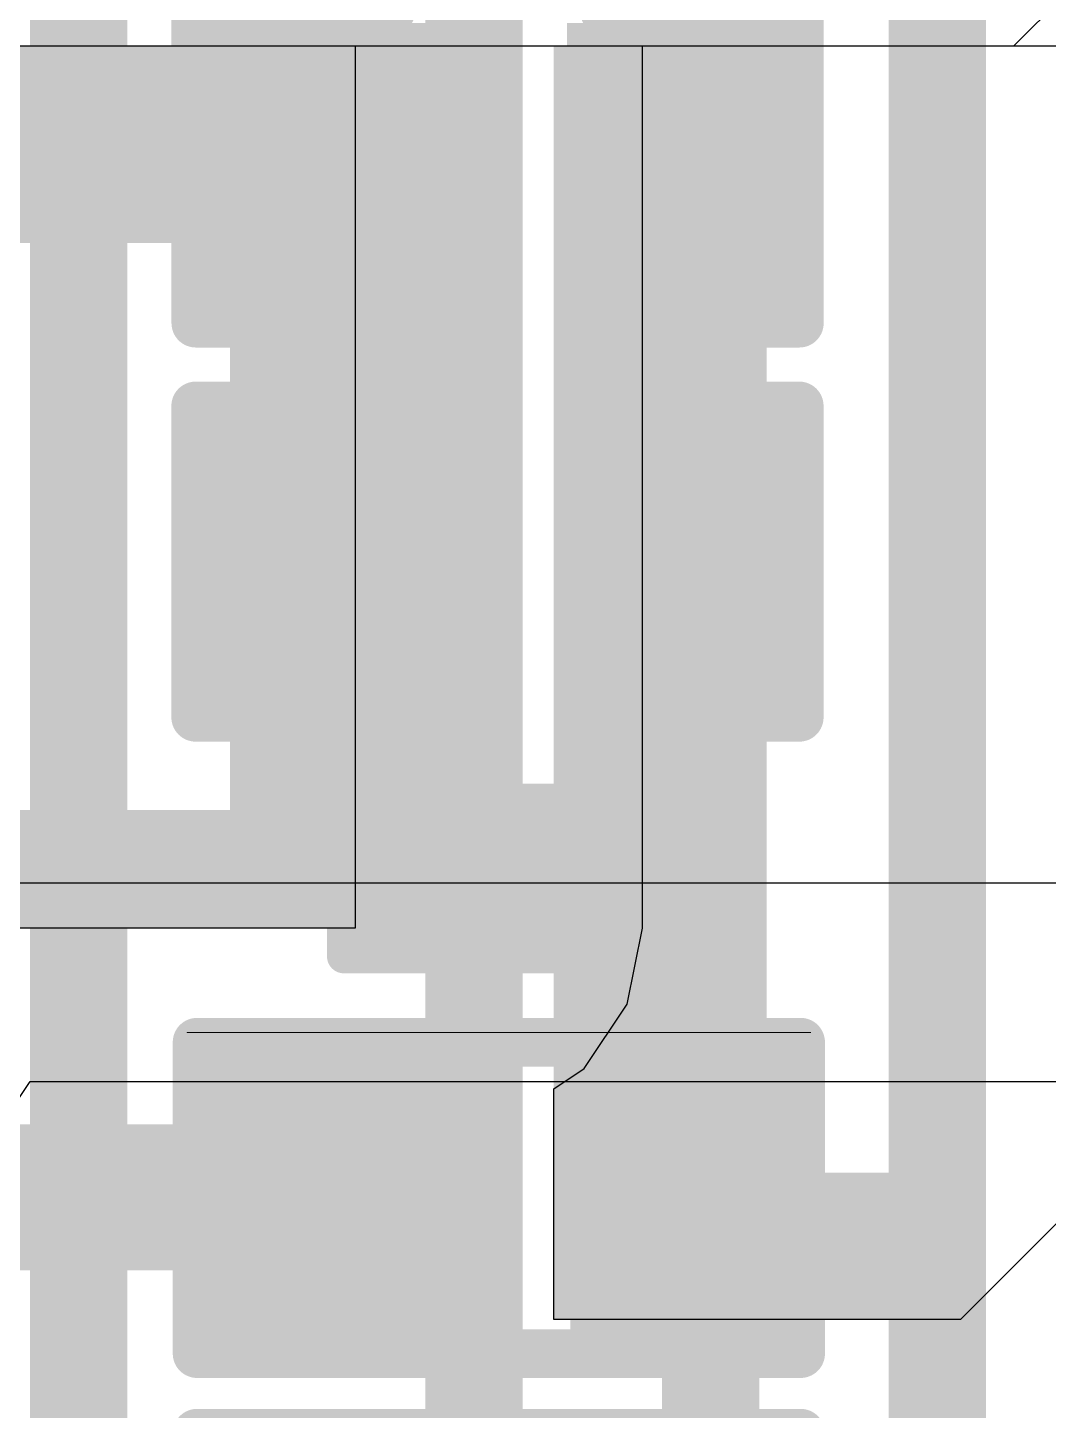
# Model space of a CAD drawing. Header units: inches. Extents: x -3 to 5259, y -3 to 5282.
# Drawn here: x 8.408 to 11.071, y 35.368 to 38.977 of the extents above; entities that cross this region are included whole.
import ezdxf

# ---------------------------------------------------------------- set-up
doc = ezdxf.new("R2010")
doc.units = ezdxf.units.IN
for name, color, linetype in [('Layer 1', 16, 'Continuous'), ('Layer 2', 76, 'Continuous'), ('Top Layer', 1, 'Continuous'), ('Top Overlay', 2, 'Continuous'), ('Top Paste', 8, 'Continuous'), ('Top Solder', 216, 'Continuous')]:
    doc.layers.add(name, color=color, linetype=linetype)

# ---------------------------------------------------------------- blocks, each defined once
blk = doc.blocks.new('R___0402_148')
at = {"layer": 'Top Layer'}
for points in [[(-0.6985, -0.3175), (-0.6985, 0.3175), (-0.2412999999999999, 0.3175), (-0.2413, -0.3175)], [(0.2412999999999999, -0.3175), (0.2413, 0.3175), (0.6985, 0.3175), (0.6985, -0.3175)]]:
    blk.add_hatch(color=1, dxfattribs=at).paths.add_polyline_path(points)
at = {"layer": 'Top Paste'}
for points in [[(-0.6985, -0.3175), (-0.6985, 0.3175), (-0.2412999999999999, 0.3175), (-0.2413, -0.3175)], [(0.2412999999999999, -0.3175), (0.2413, 0.3175), (0.6985, 0.3175), (0.6985, -0.3175)]]:
    blk.add_hatch(color=8, dxfattribs=at).paths.add_polyline_path(points)
at = {"layer": 'Top Solder'}
for points in [[(-0.75350116, -0.37250116), (-0.75350116, 0.37250116), (-0.1862988399999999, 0.37250116), (-0.18629884, -0.37250116)], [(0.1862988399999999, -0.37250116), (0.18629884, 0.37250116), (0.75350116, 0.37250116), (0.75350116, -0.37250116)]]:
    blk.add_hatch(color=216, dxfattribs=at).paths.add_polyline_path(points)
at = {"layer": 'Top Overlay'}
for points in [[(-0.7874, 0.4064, 0.127, 0.127, 0), (-0.7874, -0.4064, 0.127, 0.127, 0)], [(0.7874, 0.4064, 0.127, 0.127, 0), (-0.7874, 0.4064, 0.127, 0.127, 0)], [(0.7874, 0.4064, 0.127, 0.127, 0), (0.7874, -0.4064, 0.127, 0.127, 0)], [(0.7874, -0.4064, 0.127, 0.127, 0), (-0.7874, -0.4064, 0.127, 0.127, 0)], [(0.8128, -0.4318, 0.0032258, 0.0032258, 0), (-0.8128, -0.4318, 0.0032258, 0.0032258, 0)]]:
    blk.add_lwpolyline(points, format="xyseb", dxfattribs=at)
for points in [[(-0.8191499999999999, 0.4064, 0.0635, 0.0635, 1), (-0.7556499999999999, 0.4064, 0.0635, 0.0635, 1)], [(-0.8191499999999999, 0.4064, 0.0635, 0.0635, 1), (-0.7556499999999999, 0.4064, 0.0635, 0.0635, 1)], [(0.7556499999999999, 0.4064, 0.0635, 0.0635, 1), (0.8191499999999999, 0.4064, 0.0635, 0.0635, 1)], [(0.7556499999999999, 0.4064, 0.0635, 0.0635, 1), (0.8191499999999999, 0.4064, 0.0635, 0.0635, 1)], [(-0.8191499999999999, -0.4064, 0.0635, 0.0635, 1), (-0.7556499999999999, -0.4064, 0.0635, 0.0635, 1)], [(-0.8191499999999999, -0.4064, 0.0635, 0.0635, 1), (-0.7556499999999999, -0.4064, 0.0635, 0.0635, 1)], [(0.7556499999999999, -0.4064, 0.0635, 0.0635, 1), (0.8191499999999999, -0.4064, 0.0635, 0.0635, 1)], [(0.7556499999999999, -0.4064, 0.0635, 0.0635, 1), (0.8191499999999999, -0.4064, 0.0635, 0.0635, 1)], [(-0.81360518, -0.4318, 0.0016129, 0.0016129, 1), (-0.8119948199999999, -0.4318, 0.0016129, 0.0016129, 1)], [(0.8119948199999999, -0.4318, 0.0016129, 0.0016129, 1), (0.81360518, -0.4318, 0.0016129, 0.0016129, 1)]]:
    blk.add_lwpolyline(points, format="xyseb", close=True, dxfattribs=at)
blk = doc.blocks.new('R___0402_149')
at = {"layer": 'Top Layer'}
for points in [[(-0.6985, -0.3175), (-0.6985, 0.3175), (-0.2412999999999999, 0.3175), (-0.2413, -0.3175)], [(0.24130254, -0.3175), (0.24130254, 0.3175), (0.6985025399999999, 0.3175), (0.6985025399999999, -0.3175)]]:
    blk.add_hatch(color=1, dxfattribs=at).paths.add_polyline_path(points)
at = {"layer": 'Top Paste'}
for points in [[(-0.6985, -0.3175), (-0.6985, 0.3175), (-0.2412999999999999, 0.3175), (-0.2413, -0.3175)], [(0.24130254, -0.3175), (0.24130254, 0.3175), (0.6985025399999999, 0.3175), (0.6985025399999999, -0.3175)]]:
    blk.add_hatch(color=8, dxfattribs=at).paths.add_polyline_path(points)
at = {"layer": 'Top Solder'}
for points in [[(-0.75350116, -0.37250116), (-0.75350116, 0.37250116), (-0.1862988399999999, 0.37250116), (-0.18629884, -0.37250116)], [(0.18630138, -0.37250116), (0.18630138, 0.37250116), (0.7535037, 0.37250116), (0.7535037, -0.37250116)]]:
    blk.add_hatch(color=216, dxfattribs=at).paths.add_polyline_path(points)
at = {"layer": 'Top Overlay'}
for points in [[(-0.7874, 0.4064, 0.127, 0.127, 0), (-0.7874, -0.4064, 0.127, 0.127, 0)], [(0.7874, 0.4064, 0.127, 0.127, 0), (-0.7874, 0.4064, 0.127, 0.127, 0)], [(0.7874, 0.4064, 0.127, 0.127, 0), (0.7874, -0.4064, 0.127, 0.127, 0)], [(0.7874, -0.4064, 0.127, 0.127, 0), (-0.7874, -0.4064, 0.127, 0.127, 0)], [(0.8128, -0.4318, 0.0032258, 0.0032258, 0), (-0.8127974599999999, -0.4318, 0.0032258, 0.0032258, 0)]]:
    blk.add_lwpolyline(points, format="xyseb", dxfattribs=at)
for points in [[(-0.8191499999999999, 0.4064, 0.0635, 0.0635, 1), (-0.7556499999999999, 0.4064, 0.0635, 0.0635, 1)], [(-0.8191499999999999, 0.4064, 0.0635, 0.0635, 1), (-0.7556499999999999, 0.4064, 0.0635, 0.0635, 1)], [(0.7556499999999999, 0.4064, 0.0635, 0.0635, 1), (0.8191499999999999, 0.4064, 0.0635, 0.0635, 1)], [(0.7556499999999999, 0.4064, 0.0635, 0.0635, 1), (0.8191499999999999, 0.4064, 0.0635, 0.0635, 1)], [(-0.8191499999999999, -0.4064, 0.0635, 0.0635, 1), (-0.7556499999999999, -0.4064, 0.0635, 0.0635, 1)], [(-0.8191499999999999, -0.4064, 0.0635, 0.0635, 1), (-0.7556499999999999, -0.4064, 0.0635, 0.0635, 1)], [(0.7556499999999999, -0.4064, 0.0635, 0.0635, 1), (0.8191499999999999, -0.4064, 0.0635, 0.0635, 1)], [(0.7556499999999999, -0.4064, 0.0635, 0.0635, 1), (0.8191499999999999, -0.4064, 0.0635, 0.0635, 1)], [(-0.8136026399999999, -0.4318, 0.0016129, 0.0016129, 1), (-0.81199228, -0.4318, 0.0016129, 0.0016129, 1)], [(0.8119948199999999, -0.4318, 0.0016129, 0.0016129, 1), (0.81360518, -0.4318, 0.0016129, 0.0016129, 1)]]:
    blk.add_lwpolyline(points, format="xyseb", close=True, dxfattribs=at)
blk = doc.blocks.new('DFN_2_0_3_0_6__212')
at = {"layer": 'Top Layer'}
for points in [[(-0.32999807, -0.12999974), (-0.32999807, 0.12999974), (-0.05999860999999999, 0.12999974), (-0.05999860999999999, -0.12999974)], [(0.06000115, -0.12999974), (0.06000115, 0.12999974), (0.33000061, 0.12999974), (0.33000061, -0.12999974)]]:
    blk.add_hatch(color=1, dxfattribs=at).paths.add_polyline_path(points)
at = {"layer": 'Top Paste'}
for points in [[(-0.32999807, -0.12999974), (-0.32999807, 0.12999974), (-0.05999860999999999, 0.12999974), (-0.05999860999999999, -0.12999974)], [(0.06000115, -0.12999974), (0.06000115, 0.12999974), (0.33000061, 0.12999974), (0.33000061, -0.12999974)]]:
    blk.add_hatch(color=8, dxfattribs=at).paths.add_polyline_path(points)
at = {"layer": 'Top Solder'}
for points in [[(-0.37999797, -0.17999964), (-0.37999797, 0.17999964), (-0.00999871, 0.17999964), (-0.00999871, -0.17999964)], [(0.01000125, -0.17999964), (0.01000125, 0.17999964), (0.38000051, 0.17999964), (0.38000051, -0.17999964)]]:
    blk.add_hatch(color=216, dxfattribs=at).paths.add_polyline_path(points)
at = {"layer": 'Top Overlay'}
for points in [[(-0.40639746, -0.2032, 0.08889999999999999, 0.08889999999999999, 0), (-0.40639746, 0.2032, 0.08889999999999999, 0.08889999999999999, 0)], [(-0.40639746, 0.2032, 0.08889999999999999, 0.08889999999999999, 0), (0.40640254, 0.2032, 0.08889999999999999, 0.08889999999999999, 0)], [(0.40640254, -0.2032, 0.08889999999999999, 0.08889999999999999, 0), (0.40640254, 0.2032, 0.08889999999999999, 0.08889999999999999, 0)], [(-0.40639746, -0.2032, 0.08889999999999999, 0.08889999999999999, 0), (0.40640254, -0.2032, 0.08889999999999999, 0.08889999999999999, 0)]]:
    blk.add_lwpolyline(points, format="xyseb", dxfattribs=at)
for points in [[(-0.42862246, 0.2032, 0.04445, 0.04445, 1), (-0.38417246, 0.2032, 0.04445, 0.04445, 1)], [(-0.42862246, 0.2032, 0.04445, 0.04445, 1), (-0.38417246, 0.2032, 0.04445, 0.04445, 1)], [(0.38417754, 0.2032, 0.04445, 0.04445, 1), (0.42862754, 0.2032, 0.04445, 0.04445, 1)], [(0.38417754, 0.2032, 0.04445, 0.04445, 1), (0.42862754, 0.2032, 0.04445, 0.04445, 1)], [(-0.42862246, -0.2032, 0.04445, 0.04445, 1), (-0.38417246, -0.2032, 0.04445, 0.04445, 1)], [(-0.42862246, -0.2032, 0.04445, 0.04445, 1), (-0.38417246, -0.2032, 0.04445, 0.04445, 1)], [(0.38417754, -0.2032, 0.04445, 0.04445, 1), (0.42862754, -0.2032, 0.04445, 0.04445, 1)], [(0.38417754, -0.2032, 0.04445, 0.04445, 1), (0.42862754, -0.2032, 0.04445, 0.04445, 1)]]:
    blk.add_lwpolyline(points, format="xyseb", close=True, dxfattribs=at)
blk = doc.blocks.new('C___0402_253')
at = {"layer": 'Top Layer'}
for points in [[(-0.6985025399999999, -0.3175), (-0.6985025399999999, 0.3175), (-0.24130254, 0.3175), (-0.24130254, -0.3175)], [(0.2412999999999999, -0.3175), (0.2413, 0.3175), (0.6985, 0.3175), (0.6985, -0.3175)]]:
    blk.add_hatch(color=1, dxfattribs=at).paths.add_polyline_path(points)
at = {"layer": 'Top Paste'}
for points in [[(-0.6985025399999999, -0.3175), (-0.6985025399999999, 0.3175), (-0.24130254, 0.3175), (-0.24130254, -0.3175)], [(0.2412999999999999, -0.3175), (0.2413, 0.3175), (0.6985, 0.3175), (0.6985, -0.3175)]]:
    blk.add_hatch(color=8, dxfattribs=at).paths.add_polyline_path(points)
at = {"layer": 'Top Solder'}
for points in [[(-0.75850242, -0.37749988), (-0.75850242, 0.37749988), (-0.1813026599999999, 0.37749988), (-0.18130266, -0.37749988)], [(0.18130012, -0.37749988), (0.18130012, 0.37749988), (0.7584998799999999, 0.37749988), (0.7584998799999999, -0.37749988)]]:
    blk.add_hatch(color=216, dxfattribs=at).paths.add_polyline_path(points)
at = {"layer": 'Top Overlay'}
for points in [[(-0.7874, 0.4064, 0.127, 0.127, 0), (-0.27940254, 0.40640254, 0.127, 0.127, 0)], [(-0.7874, -0.4064, 0.127, 0.127, 0), (-0.7874, 0.4064, 0.127, 0.127, 0)], [(0.2794, 0.4064, 0.127, 0.127, 0), (0.7874, 0.4064, 0.127, 0.127, 0)], [(0.7874, -0.4064, 0.127, 0.127, 0), (0.7874, 0.4064, 0.127, 0.127, 0)], [(-0.7874, -0.4064, 0.127, 0.127, 0), (-0.27940254, -0.40640254, 0.127, 0.127, 0)], [(0.2794, -0.4064, 0.127, 0.127, 0), (0.7874, -0.4064, 0.127, 0.127, 0)]]:
    blk.add_lwpolyline(points, format="xyseb", dxfattribs=at)
for points in [[(-0.8191499999999999, 0.4064, 0.0635, 0.0635, 1), (-0.7556499999999999, 0.4064, 0.0635, 0.0635, 1)], [(-0.8191499999999999, 0.4064, 0.0635, 0.0635, 1), (-0.7556499999999999, 0.4064, 0.0635, 0.0635, 1)], [(-0.31115254, 0.40640254, 0.0635, 0.0635, 1), (-0.24765254, 0.40640254, 0.0635, 0.0635, 1)], [(0.24765, 0.4064, 0.0635, 0.0635, 1), (0.31115, 0.4064, 0.0635, 0.0635, 1)], [(0.7556499999999999, 0.4064, 0.0635, 0.0635, 1), (0.8191499999999999, 0.4064, 0.0635, 0.0635, 1)], [(0.7556499999999999, 0.4064, 0.0635, 0.0635, 1), (0.8191499999999999, 0.4064, 0.0635, 0.0635, 1)], [(-0.8191499999999999, -0.4064, 0.0635, 0.0635, 1), (-0.7556499999999999, -0.4064, 0.0635, 0.0635, 1)], [(-0.8191499999999999, -0.4064, 0.0635, 0.0635, 1), (-0.7556499999999999, -0.4064, 0.0635, 0.0635, 1)], [(-0.31115254, -0.40640254, 0.0635, 0.0635, 1), (-0.24765254, -0.40640254, 0.0635, 0.0635, 1)], [(0.24765, -0.4064, 0.0635, 0.0635, 1), (0.31115, -0.4064, 0.0635, 0.0635, 1)], [(0.7556499999999999, -0.4064, 0.0635, 0.0635, 1), (0.8191499999999999, -0.4064, 0.0635, 0.0635, 1)], [(0.7556499999999999, -0.4064, 0.0635, 0.0635, 1), (0.8191499999999999, -0.4064, 0.0635, 0.0635, 1)]]:
    blk.add_lwpolyline(points, format="xyseb", close=True, dxfattribs=at)
blk = doc.blocks.new('C___0402_254')
at = {"layer": 'Top Layer'}
for points in [[(-0.6985025399999999, -0.3175), (-0.6985025399999999, 0.3175), (-0.24130254, 0.3175), (-0.24130254, -0.3175)], [(0.2412999999999999, -0.3175), (0.2413, 0.3175), (0.6985, 0.3175), (0.6985, -0.3175)]]:
    blk.add_hatch(color=1, dxfattribs=at).paths.add_polyline_path(points)
at = {"layer": 'Top Paste'}
for points in [[(-0.6985025399999999, -0.3175), (-0.6985025399999999, 0.3175), (-0.24130254, 0.3175), (-0.24130254, -0.3175)], [(0.2412999999999999, -0.3175), (0.2413, 0.3175), (0.6985, 0.3175), (0.6985, -0.3175)]]:
    blk.add_hatch(color=8, dxfattribs=at).paths.add_polyline_path(points)
at = {"layer": 'Top Solder'}
for points in [[(-0.75850242, -0.37749988), (-0.75850242, 0.37749988), (-0.1813026599999999, 0.37749988), (-0.18130266, -0.37749988)], [(0.18130012, -0.37749988), (0.18130012, 0.37749988), (0.7584998799999999, 0.37749988), (0.7584998799999999, -0.37749988)]]:
    blk.add_hatch(color=216, dxfattribs=at).paths.add_polyline_path(points)
at = {"layer": 'Top Overlay'}
for points in [[(-0.7874, 0.4064, 0.127, 0.127, 0), (-0.27940254, 0.40640254, 0.127, 0.127, 0)], [(-0.7874, -0.4064, 0.127, 0.127, 0), (-0.7874, 0.4064, 0.127, 0.127, 0)], [(0.2794, 0.4064, 0.127, 0.127, 0), (0.7874, 0.4064, 0.127, 0.127, 0)], [(0.7874, -0.4064, 0.127, 0.127, 0), (0.7874, 0.4064, 0.127, 0.127, 0)], [(-0.7874, -0.4064, 0.127, 0.127, 0), (-0.27940254, -0.40640254, 0.127, 0.127, 0)], [(0.2794, -0.4064, 0.127, 0.127, 0), (0.7874, -0.4064, 0.127, 0.127, 0)]]:
    blk.add_lwpolyline(points, format="xyseb", dxfattribs=at)
for points in [[(-0.8191499999999999, 0.4064, 0.0635, 0.0635, 1), (-0.7556499999999999, 0.4064, 0.0635, 0.0635, 1)], [(-0.8191499999999999, 0.4064, 0.0635, 0.0635, 1), (-0.7556499999999999, 0.4064, 0.0635, 0.0635, 1)], [(-0.31115254, 0.40640254, 0.0635, 0.0635, 1), (-0.24765254, 0.40640254, 0.0635, 0.0635, 1)], [(0.24765, 0.4064, 0.0635, 0.0635, 1), (0.31115, 0.4064, 0.0635, 0.0635, 1)], [(0.7556499999999999, 0.4064, 0.0635, 0.0635, 1), (0.8191499999999999, 0.4064, 0.0635, 0.0635, 1)], [(0.7556499999999999, 0.4064, 0.0635, 0.0635, 1), (0.8191499999999999, 0.4064, 0.0635, 0.0635, 1)], [(-0.8191499999999999, -0.4064, 0.0635, 0.0635, 1), (-0.7556499999999999, -0.4064, 0.0635, 0.0635, 1)], [(-0.8191499999999999, -0.4064, 0.0635, 0.0635, 1), (-0.7556499999999999, -0.4064, 0.0635, 0.0635, 1)], [(-0.31115254, -0.40640254, 0.0635, 0.0635, 1), (-0.24765254, -0.40640254, 0.0635, 0.0635, 1)], [(0.24765, -0.4064, 0.0635, 0.0635, 1), (0.31115, -0.4064, 0.0635, 0.0635, 1)], [(0.7556499999999999, -0.4064, 0.0635, 0.0635, 1), (0.8191499999999999, -0.4064, 0.0635, 0.0635, 1)], [(0.7556499999999999, -0.4064, 0.0635, 0.0635, 1), (0.8191499999999999, -0.4064, 0.0635, 0.0635, 1)]]:
    blk.add_lwpolyline(points, format="xyseb", close=True, dxfattribs=at)

msp = doc.modelspace()

# ---------------------------------------------------------------- hatches: boundary and pattern name
at = {"layer": 'Top Layer'}
for points in [[(8.20237882, 38.41516066), (9.493938339999998, 38.41516066), (9.493938339999998, 38.92932269999999), (8.20237882, 38.92932269999999)], [(8.93547616, 36.62615484), (9.493940879999998, 36.62615484), (9.493940879999998, 38.92932524), (8.93547616, 38.92932524)], [(9.78059512, 35.6049453), (10.33582388, 35.6049453), (10.33582388, 38.92932269999999), (9.78059512, 38.92932269999999)], [(8.10726344, 36.62496866), (9.30966896, 36.62496866), (9.30966896, 36.93510266), (8.10726344, 36.93510266)], [(9.78059512, 35.6049453), (10.8415582, 35.6049453), (10.8415582, 35.98854626), (9.78059512, 35.98854626)]]:
    msp.add_hatch(color=1, dxfattribs=at).paths.add_polyline_path(points)

# ---------------------------------------------------------------- linework, layer by layer
at = {"layer": 'Layer 1'}
for p, q in [((6.697530419999999, 38.92932524), (14.29132524, 38.92932524)), ((16.76351486, 36.74430294), (6.78582336, 36.74430294)), ((8.35775316, 36.14187336), (8.41419958, 36.22635122)), ((8.41419958, 36.22635122), (16.76351486, 36.22635122))]:
    msp.add_line(p, q, dxfattribs=at)
at = {"layer": 'Layer 2'}
for points in [[(9.57217288, 33.53159664, 0.254, 0.254, 0), (9.57217288, 74.74455714, 0.254, 0.254, 0)], [(10.19036824, 33.79311504, 0.254, 0.254, 0), (10.19036824, 74.40108818, 0.254, 0.254, 0)], [(10.78182248, 34.11348016, 0.254, 0.254, 0), (10.78182248, 56.17748226, 0.254, 0.254, 0)], [(8.54094812, 31.8323595, 0.254, 0.254, 0), (8.54094812, 41.65236018, 0.254, 0.254, 0)]]:
    msp.add_lwpolyline(points, format="xyseb", dxfattribs=at)
at = {"layer": 'Top Layer'}
for p, q in [((10.98141314, 38.92932524), (14.32245802, 42.27037012)), ((14.9154896, 39.67887923999999), (10.84156074, 35.6049453)), ((6.697530419999999, 38.92932524), (9.2626434, 38.92932524)), ((9.2626434, 38.92932524), (9.2626434, 36.62615484)), ((10.0118926, 36.62615484), (10.0118926, 38.92932524)), ((10.0118926, 38.92932524), (10.98141314, 38.92932524)), ((9.2626434, 36.62615484), (8.20237882, 36.62615484)), ((9.97246672, 36.4279434), (10.0118926, 36.62615484)), ((9.86018856, 36.25990716), (9.97246672, 36.4279434)), ((9.78059512, 36.20672464), (9.86018856, 36.25990716)), ((9.78059512, 35.6049453), (9.78059512, 36.20672464)), ((10.84156074, 35.6049453), (9.78059512, 35.6049453))]:
    msp.add_line(p, q, dxfattribs=at)
for points in [[(9.16395678, 38.61170585999999, 0.254, 0.254, 0), (9.16407616, 38.61182524, 0.254, 0.254, 0)], [(9.16395678, 37.58324461999999, 0.254, 0.254, 0), (9.16395678, 38.61170585999999, 0.254, 0.254, 0)], [(9.1638374, 37.58312524, 0.254, 0.254, 0), (9.16395678, 37.58324461999999, 0.254, 0.254, 0)], [(9.1638374, 37.03198842, 0.254, 0.254, 0), (9.1638374, 37.58312524, 0.254, 0.254, 0)], [(7.849280719999999, 35.92409121999999, 0.3809999999999999, 0.3809999999999999, 0), (9.16577542, 35.92409121999999, 0.3809999999999999, 0.3809999999999999, 0)], [(9.16577542, 35.92409121999999, 0.3809999999999999, 0.3809999999999999, 0), (9.16742134, 35.9224453, 0.3809999999999999, 0.3809999999999999, 0)]]:
    msp.add_lwpolyline(points, format="xyseb", dxfattribs=at)
for points in [[(9.100456779999998, 38.61170585999999, 0.127, 0.127, 1), (9.227456779999999, 38.61170585999999, 0.127, 0.127, 1)], [(9.100456779999998, 38.61170585999999, 0.127, 0.127, 1), (9.227456779999999, 38.61170585999999, 0.127, 0.127, 1)], [(9.10057616, 38.61182524, 0.127, 0.127, 1), (9.22757616, 38.61182524, 0.127, 0.127, 1)], [(9.100337399999999, 37.58312524, 0.127, 0.127, 1), (9.2273374, 37.58312524, 0.127, 0.127, 1)], [(9.100337399999999, 37.58312524, 0.127, 0.127, 1), (9.2273374, 37.58312524, 0.127, 0.127, 1)], [(9.100456779999998, 37.58324461999999, 0.127, 0.127, 1), (9.227456779999999, 37.58324461999999, 0.127, 0.127, 1)], [(9.100456779999998, 37.58324461999999, 0.127, 0.127, 1), (9.227456779999999, 37.58324461999999, 0.127, 0.127, 1)], [(9.100337399999999, 37.03198842, 0.127, 0.127, 1), (9.2273374, 37.03198842, 0.127, 0.127, 1)], [(9.07052542, 35.92409121999999, 0.1905, 0.1905, 1), (9.26102542, 35.92409121999999, 0.1905, 0.1905, 1)], [(9.07052542, 35.92409121999999, 0.1905, 0.1905, 1), (9.26102542, 35.92409121999999, 0.1905, 0.1905, 1)], [(9.072171339999999, 35.9224453, 0.1905, 0.1905, 1), (9.262671339999999, 35.9224453, 0.1905, 0.1905, 1)]]:
    msp.add_lwpolyline(points, format="xyseb", close=True, dxfattribs=at)

# ---------------------------------------------------------------- block references
for name, p in [('C___0402_253', (9.63397616, 38.61182524)), ('C___0402_254', (9.6337374, 37.58312524)), ('DFN_2_0_3_0_6__212', (9.639670839999999, 36.75615458))]:
    msp.add_blockref(name, p)
at = {"rotation": 180}
for name, p in [('R___0402_149', (9.637323879999999, 35.9224453)), ('R___0402_148', (9.637323879999999, 34.90195458))]:
    msp.add_blockref(name, p, dxfattribs=at)

doc.saveas('drawing.dxf')
